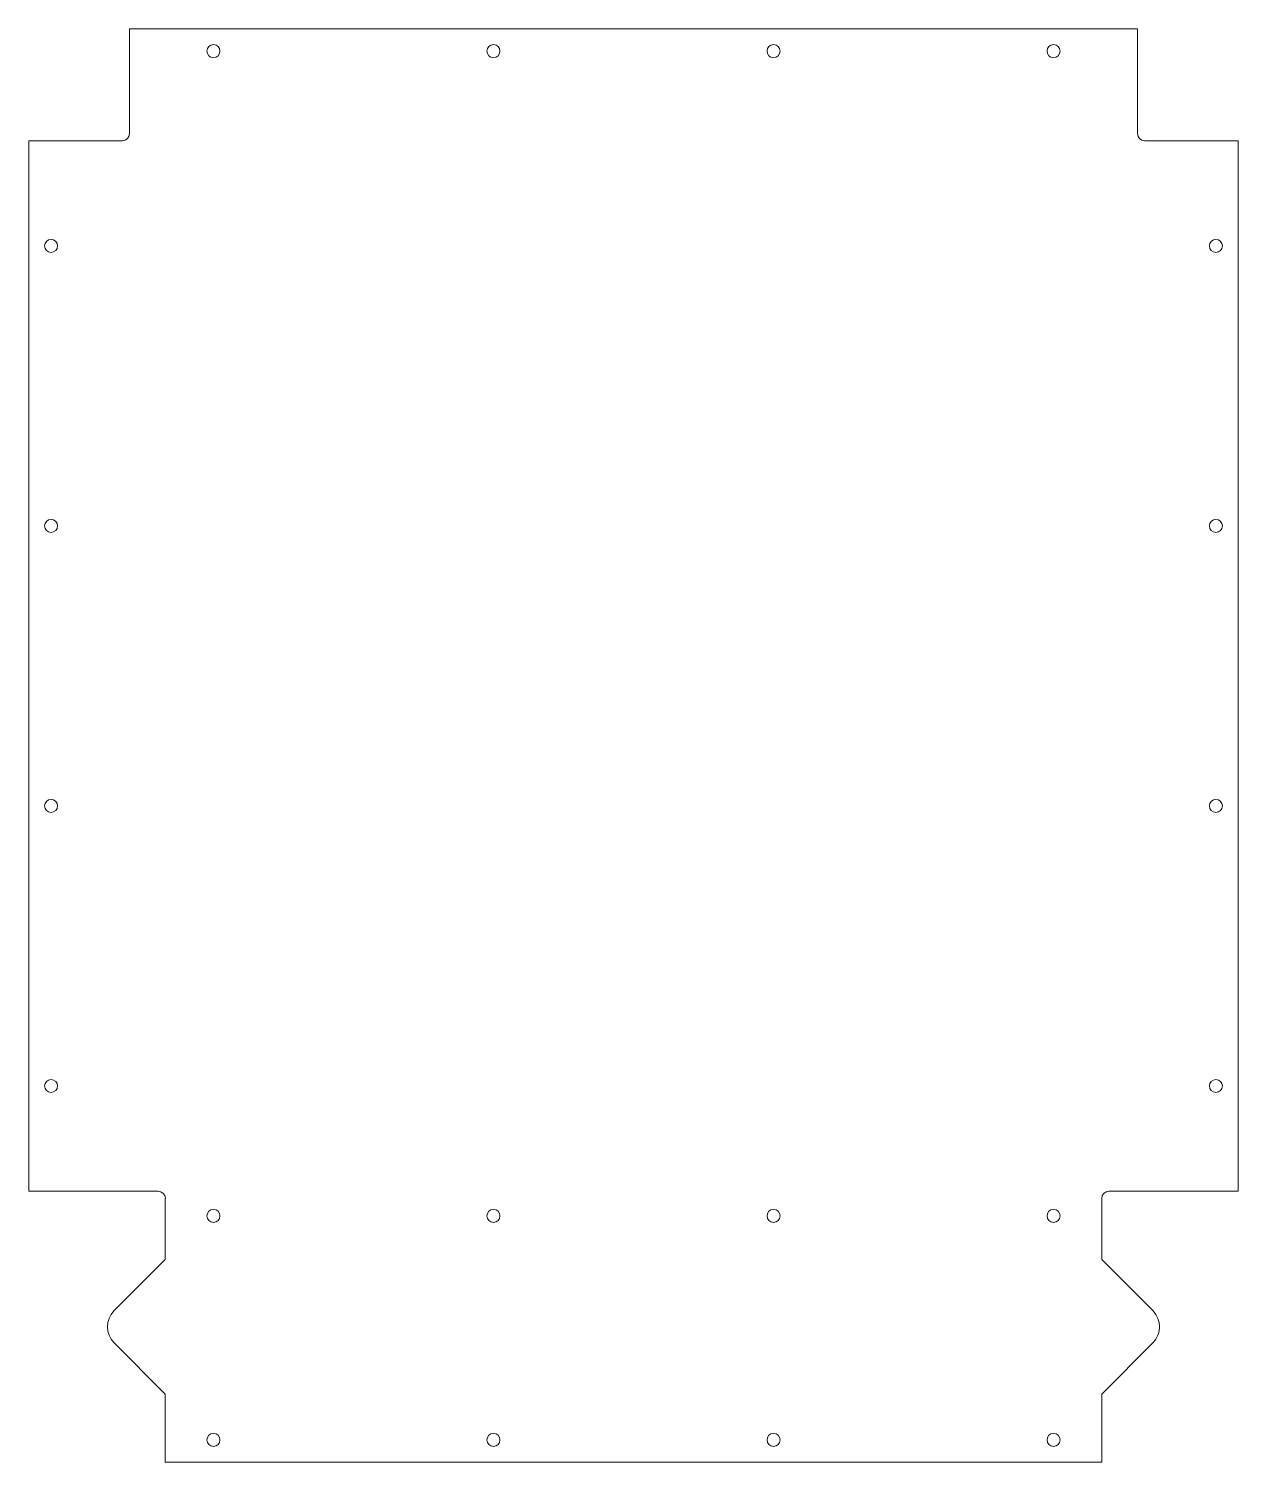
# Model space of a CAD drawing. Header units: millimetres. Extents: x 0 to 540, y 0 to 640.
import ezdxf

# ---------------------------------------------------------------- set-up
doc = ezdxf.new("R2010")
doc.units = ezdxf.units.MM

msp = doc.modelspace()

# ---------------------------------------------------------------- linework, layer by layer
at = {"color": 7, "linetype": 'Continuous', "lineweight": 15}
for p, q in [((45, 593.17), (45, 640)), ((495, 640), (45, 640)), ((495, 640), (495, 593.17)), ((0, 590), (41.83, 590)), ((0, 590), (0, 121)), ((498.18, 590), (540, 590)), ((540, 121), (540, 590)), ((57.83, 121), (0, 121)), ((61, 90.5), (61, 117.83)), ((479, 117.83), (479, 90.5)), ((540, 121), (482.18, 121)), ((38.07, 67.57), (61, 90.5)), ((479, 90.5), (501.93, 67.57)), ((61, 30.5), (38.07, 53.43)), ((501.93, 53.43), (479, 30.5)), ((61, 0), (61, 30.5)), ((479, 30.5), (479, 0)), ((61, 0), (479, 0))]:
    msp.add_line(p, q, dxfattribs=at)
for centre in [(82.5, 630), (207.5, 630), (332.5, 630), (457.5, 630), (10, 543), (530, 543), (10, 418), (530, 418), (10, 293), (530, 293), (10, 168), (530, 168), (82.5, 110), (207.5, 110), (332.5, 110), (457.5, 110), (82.5, 10), (207.5, 10), (332.5, 10), (457.5, 10)]:
    msp.add_circle(centre, 2.9, dxfattribs=at)
for centre, radius, start, end in [((41.83, 593.17), 3.18, 270, 360), ((498.18, 593.17), 3.17, 180, 270), ((57.83, 117.83), 3.18, 0, 90), ((482.18, 117.83), 3.17, 90, 180), ((45.14, 60.5), 10, 135, 225), ((494.86, 60.5), 10, 315, 45)]:
    msp.add_arc(centre, radius, start, end, dxfattribs=at)

doc.saveas('drawing.dxf')
